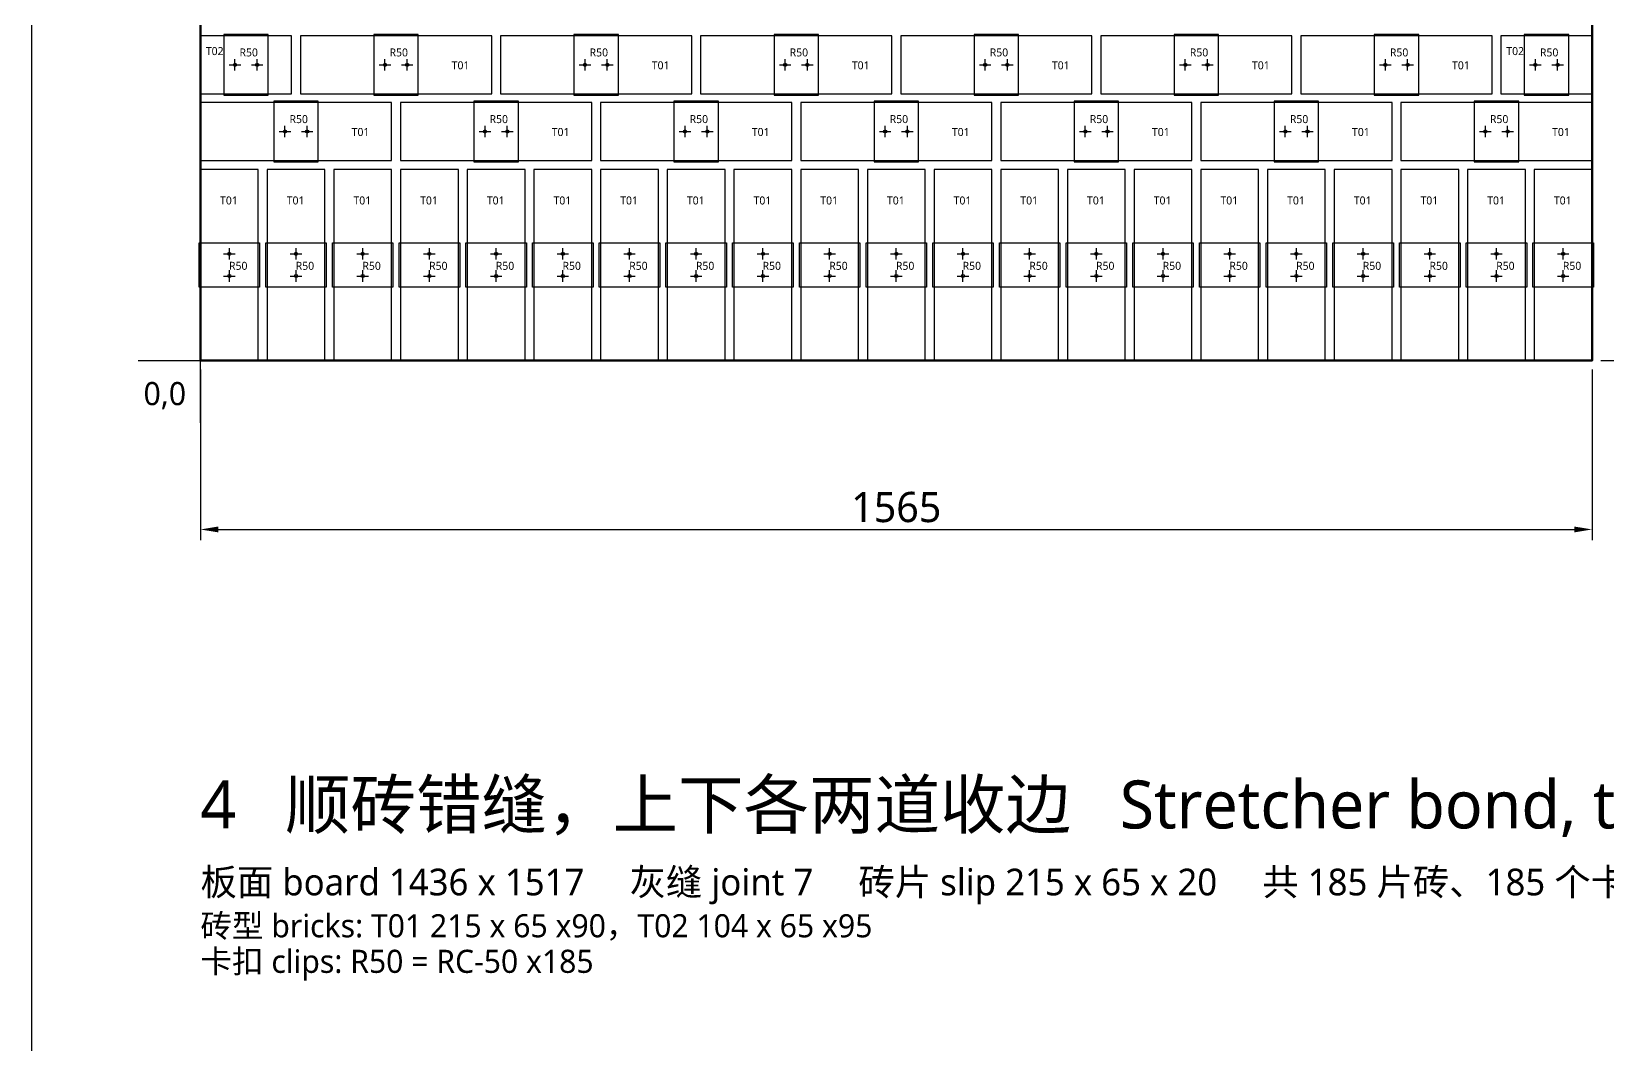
# Model space of a CAD drawing. Header units: millimetres. Extents: x -190 to 8130, y -7782 to 208.
# Drawn here: x -190 to 1582, y -3481 to -2342 of the extents above; entities that cross this region are included whole.
import ezdxf
from ezdxf.enums import TextEntityAlignment as Align

# ---------------------------------------------------------------- set-up
doc = ezdxf.new("R2010")
doc.units = ezdxf.units.MM
for name, color, linetype in [('BOARD', 7, 'Continuous'), ('BORDER', 7, 'Continuous'), ('DIM', 8, 'Continuous'), ('ORIGIN', 1, 'Continuous'), ('P1_CLIP', 4, 'Continuous'), ('P1_HOLE', 1, 'Continuous'), ('P1_SLIP', 7, 'Continuous'), ('P1_TXT_B', 7, 'Continuous'), ('P1_TXT_C', 4, 'Continuous'), ('TITLE', 7, 'Continuous')]:
    doc.layers.add(name, color=color, linetype=linetype)
doc.styles.add('CN', font='msyh.ttc')
doc.dimstyles.new('MM', dxfattribs={"dimtxt": 34, "dimasz": 20, "dimexe": 12, "dimexo": 10, "dimgap": 8, "dimtad": 1, "dimdec": 1, "dimdsep": 46, "dimtxsty": 'CN', "dimcen": 2.5, "dimazin": 3, "dimtfac": 1, "dimtmove": 0, "dimatfit": 3})

msp = doc.modelspace()

# ---------------------------------------------------------------- linework, layer by layer
at = {"layer": 'BOARD', "lineweight": 50}
msp.add_lwpolyline([(0, -2712), (1565, -2712), (1565, -1222), (0, -1222)], close=True, dxfattribs=at)
at = {"layer": 'BORDER'}
msp.add_lwpolyline([(-190, -7781.5), (8129.51, -7781.5), (8129.51, 207.69), (-190, 207.69)], close=True, dxfattribs=at)
at = {"layer": 'ORIGIN'}
for p, q in [((0, -2782), (0, -2622)), ((-70, -2712), (90, -2712))]:
    msp.add_line(p, q, dxfattribs=at)
at = {"layer": 'P1_CLIP'}
for points in [[(26.25, -2413.5), (76.25, -2413.5), (76.25, -2345.5), (26.25, -2345.5)], [(195, -2413.5), (245, -2413.5), (245, -2345.5), (195, -2345.5)], [(420, -2413.5), (470, -2413.5), (470, -2345.5), (420, -2345.5)], [(645, -2413.5), (695, -2413.5), (695, -2345.5), (645, -2345.5)], [(870, -2413.5), (920, -2413.5), (920, -2345.5), (870, -2345.5)], [(1095, -2413.5), (1145, -2413.5), (1145, -2345.5), (1095, -2345.5)], [(1320, -2413.5), (1370, -2413.5), (1370, -2345.5), (1320, -2345.5)], [(1488.75, -2413.5), (1538.75, -2413.5), (1538.75, -2345.5), (1488.75, -2345.5)], [(82.5, -2488.5), (132.5, -2488.5), (132.5, -2420.5), (82.5, -2420.5)], [(307.5, -2488.5), (357.5, -2488.5), (357.5, -2420.5), (307.5, -2420.5)], [(532.5, -2488.5), (582.5, -2488.5), (582.5, -2420.5), (532.5, -2420.5)], [(757.5, -2488.5), (807.5, -2488.5), (807.5, -2420.5), (757.5, -2420.5)], [(982.5, -2488.5), (1032.5, -2488.5), (1032.5, -2420.5), (982.5, -2420.5)], [(1207.5, -2488.5), (1257.5, -2488.5), (1257.5, -2420.5), (1207.5, -2420.5)], [(1432.5, -2488.5), (1482.5, -2488.5), (1482.5, -2420.5), (1432.5, -2420.5)], [(-1.5, -2629.5), (-1.5, -2579.5), (66.5, -2579.5), (66.5, -2629.5)], [(73.5, -2629.5), (73.5, -2579.5), (141.5, -2579.5), (141.5, -2629.5)], [(148.5, -2629.5), (148.5, -2579.5), (216.5, -2579.5), (216.5, -2629.5)], [(223.5, -2629.5), (223.5, -2579.5), (291.5, -2579.5), (291.5, -2629.5)], [(298.5, -2629.5), (298.5, -2579.5), (366.5, -2579.5), (366.5, -2629.5)], [(373.5, -2629.5), (373.5, -2579.5), (441.5, -2579.5), (441.5, -2629.5)], [(448.5, -2629.5), (448.5, -2579.5), (516.5, -2579.5), (516.5, -2629.5)], [(523.5, -2629.5), (523.5, -2579.5), (591.5, -2579.5), (591.5, -2629.5)], [(598.5, -2629.5), (598.5, -2579.5), (666.5, -2579.5), (666.5, -2629.5)], [(673.5, -2629.5), (673.5, -2579.5), (741.5, -2579.5), (741.5, -2629.5)], [(748.5, -2629.5), (748.5, -2579.5), (816.5, -2579.5), (816.5, -2629.5)], [(823.5, -2629.5), (823.5, -2579.5), (891.5, -2579.5), (891.5, -2629.5)], [(898.5, -2629.5), (898.5, -2579.5), (966.5, -2579.5), (966.5, -2629.5)], [(973.5, -2629.5), (973.5, -2579.5), (1041.5, -2579.5), (1041.5, -2629.5)], [(1048.5, -2629.5), (1048.5, -2579.5), (1116.5, -2579.5), (1116.5, -2629.5)], [(1123.5, -2629.5), (1123.5, -2579.5), (1191.5, -2579.5), (1191.5, -2629.5)], [(1198.5, -2629.5), (1198.5, -2579.5), (1266.5, -2579.5), (1266.5, -2629.5)], [(1273.5, -2629.5), (1273.5, -2579.5), (1341.5, -2579.5), (1341.5, -2629.5)], [(1348.5, -2629.5), (1348.5, -2579.5), (1416.5, -2579.5), (1416.5, -2629.5)], [(1423.5, -2629.5), (1423.5, -2579.5), (1491.5, -2579.5), (1491.5, -2629.5)], [(1498.5, -2629.5), (1498.5, -2579.5), (1566.5, -2579.5), (1566.5, -2629.5)]]:
    msp.add_lwpolyline(points, close=True, dxfattribs=at)
at = {"layer": 'P1_HOLE'}
for p, q in [((38.75, -2386), (38.75, -2373)), ((63.75, -2386), (63.75, -2373)), ((207.5, -2386), (207.5, -2373)), ((232.5, -2386), (232.5, -2373)), ((432.5, -2386), (432.5, -2373)), ((457.5, -2386), (457.5, -2373)), ((657.5, -2386), (657.5, -2373)), ((682.5, -2386), (682.5, -2373)), ((882.5, -2386), (882.5, -2373)), ((907.5, -2386), (907.5, -2373)), ((1107.5, -2386), (1107.5, -2373)), ((1132.5, -2386), (1132.5, -2373)), ((1332.5, -2386), (1332.5, -2373)), ((1357.5, -2386), (1357.5, -2373)), ((1501.25, -2386), (1501.25, -2373)), ((1526.25, -2386), (1526.25, -2373)), ((32.25, -2379.5), (45.25, -2379.5)), ((57.25, -2379.5), (70.25, -2379.5)), ((201, -2379.5), (214, -2379.5)), ((226, -2379.5), (239, -2379.5)), ((426, -2379.5), (439, -2379.5)), ((451, -2379.5), (464, -2379.5)), ((651, -2379.5), (664, -2379.5)), ((676, -2379.5), (689, -2379.5)), ((876, -2379.5), (889, -2379.5)), ((901, -2379.5), (914, -2379.5)), ((1101, -2379.5), (1114, -2379.5)), ((1126, -2379.5), (1139, -2379.5)), ((1326, -2379.5), (1339, -2379.5)), ((1351, -2379.5), (1364, -2379.5)), ((1494.75, -2379.5), (1507.75, -2379.5)), ((1519.75, -2379.5), (1532.75, -2379.5)), ((88.5, -2454.5), (101.5, -2454.5)), ((95, -2461), (95, -2448)), ((113.5, -2454.5), (126.5, -2454.5)), ((120, -2461), (120, -2448)), ((313.5, -2454.5), (326.5, -2454.5)), ((320, -2461), (320, -2448)), ((338.5, -2454.5), (351.5, -2454.5)), ((345, -2461), (345, -2448)), ((538.5, -2454.5), (551.5, -2454.5)), ((545, -2461), (545, -2448)), ((563.5, -2454.5), (576.5, -2454.5)), ((570, -2461), (570, -2448)), ((763.5, -2454.5), (776.5, -2454.5)), ((770, -2461), (770, -2448)), ((788.5, -2454.5), (801.5, -2454.5)), ((795, -2461), (795, -2448)), ((988.5, -2454.5), (1001.5, -2454.5)), ((995, -2461), (995, -2448)), ((1013.5, -2454.5), (1026.5, -2454.5)), ((1020, -2461), (1020, -2448)), ((1213.5, -2454.5), (1226.5, -2454.5)), ((1220, -2461), (1220, -2448)), ((1238.5, -2454.5), (1251.5, -2454.5)), ((1245, -2461), (1245, -2448)), ((1438.5, -2454.5), (1451.5, -2454.5)), ((1445, -2461), (1445, -2448)), ((1463.5, -2454.5), (1476.5, -2454.5)), ((1470, -2461), (1470, -2448)), ((32.5, -2598.5), (32.5, -2585.5)), ((107.5, -2598.5), (107.5, -2585.5)), ((182.5, -2598.5), (182.5, -2585.5)), ((257.5, -2598.5), (257.5, -2585.5)), ((332.5, -2598.5), (332.5, -2585.5)), ((407.5, -2598.5), (407.5, -2585.5)), ((482.5, -2598.5), (482.5, -2585.5)), ((557.5, -2598.5), (557.5, -2585.5)), ((632.5, -2598.5), (632.5, -2585.5)), ((707.5, -2598.5), (707.5, -2585.5)), ((782.5, -2598.5), (782.5, -2585.5)), ((857.5, -2598.5), (857.5, -2585.5)), ((932.5, -2598.5), (932.5, -2585.5)), ((1007.5, -2598.5), (1007.5, -2585.5)), ((1082.5, -2598.5), (1082.5, -2585.5)), ((1157.5, -2598.5), (1157.5, -2585.5)), ((1232.5, -2598.5), (1232.5, -2585.5)), ((1307.5, -2598.5), (1307.5, -2585.5)), ((1382.5, -2598.5), (1382.5, -2585.5)), ((1457.5, -2598.5), (1457.5, -2585.5)), ((1532.5, -2598.5), (1532.5, -2585.5)), ((26, -2592), (39, -2592)), ((101, -2592), (114, -2592)), ((176, -2592), (189, -2592)), ((251, -2592), (264, -2592)), ((326, -2592), (339, -2592)), ((401, -2592), (414, -2592)), ((476, -2592), (489, -2592)), ((551, -2592), (564, -2592)), ((626, -2592), (639, -2592)), ((701, -2592), (714, -2592)), ((776, -2592), (789, -2592)), ((851, -2592), (864, -2592)), ((926, -2592), (939, -2592)), ((1001, -2592), (1014, -2592)), ((1076, -2592), (1089, -2592)), ((1151, -2592), (1164, -2592)), ((1226, -2592), (1239, -2592)), ((1301, -2592), (1314, -2592)), ((1376, -2592), (1389, -2592)), ((1451, -2592), (1464, -2592)), ((1526, -2592), (1539, -2592)), ((26, -2617), (39, -2617)), ((32.5, -2623.5), (32.5, -2610.5)), ((101, -2617), (114, -2617)), ((107.5, -2623.5), (107.5, -2610.5)), ((176, -2617), (189, -2617)), ((182.5, -2623.5), (182.5, -2610.5)), ((251, -2617), (264, -2617)), ((257.5, -2623.5), (257.5, -2610.5)), ((326, -2617), (339, -2617)), ((332.5, -2623.5), (332.5, -2610.5)), ((401, -2617), (414, -2617)), ((407.5, -2623.5), (407.5, -2610.5)), ((476, -2617), (489, -2617)), ((482.5, -2623.5), (482.5, -2610.5)), ((551, -2617), (564, -2617)), ((557.5, -2623.5), (557.5, -2610.5)), ((626, -2617), (639, -2617)), ((632.5, -2623.5), (632.5, -2610.5)), ((701, -2617), (714, -2617)), ((707.5, -2623.5), (707.5, -2610.5)), ((776, -2617), (789, -2617)), ((782.5, -2623.5), (782.5, -2610.5)), ((851, -2617), (864, -2617)), ((857.5, -2623.5), (857.5, -2610.5)), ((926, -2617), (939, -2617)), ((932.5, -2623.5), (932.5, -2610.5)), ((1001, -2617), (1014, -2617)), ((1007.5, -2623.5), (1007.5, -2610.5)), ((1076, -2617), (1089, -2617)), ((1082.5, -2623.5), (1082.5, -2610.5)), ((1151, -2617), (1164, -2617)), ((1157.5, -2623.5), (1157.5, -2610.5)), ((1226, -2617), (1239, -2617)), ((1232.5, -2623.5), (1232.5, -2610.5)), ((1301, -2617), (1314, -2617)), ((1307.5, -2623.5), (1307.5, -2610.5)), ((1376, -2617), (1389, -2617)), ((1382.5, -2623.5), (1382.5, -2610.5)), ((1451, -2617), (1464, -2617)), ((1457.5, -2623.5), (1457.5, -2610.5)), ((1526, -2617), (1539, -2617)), ((1532.5, -2623.5), (1532.5, -2610.5))]:
    msp.add_line(p, q, dxfattribs=at)
for centre in [(38.75, -2379.5), (63.75, -2379.5), (207.5, -2379.5), (232.5, -2379.5), (432.5, -2379.5), (457.5, -2379.5), (657.5, -2379.5), (682.5, -2379.5), (882.5, -2379.5), (907.5, -2379.5), (1107.5, -2379.5), (1132.5, -2379.5), (1332.5, -2379.5), (1357.5, -2379.5), (1501.25, -2379.5), (1526.25, -2379.5), (95, -2454.5), (120, -2454.5), (320, -2454.5), (345, -2454.5), (545, -2454.5), (570, -2454.5), (770, -2454.5), (795, -2454.5), (995, -2454.5), (1020, -2454.5), (1220, -2454.5), (1245, -2454.5), (1445, -2454.5), (1470, -2454.5), (32.5, -2592), (107.5, -2592), (182.5, -2592), (257.5, -2592), (332.5, -2592), (407.5, -2592), (482.5, -2592), (557.5, -2592), (632.5, -2592), (707.5, -2592), (782.5, -2592), (857.5, -2592), (932.5, -2592), (1007.5, -2592), (1082.5, -2592), (1157.5, -2592), (1232.5, -2592), (1307.5, -2592), (1382.5, -2592), (1457.5, -2592), (1532.5, -2592), (32.5, -2617), (107.5, -2617), (182.5, -2617), (257.5, -2617), (332.5, -2617), (407.5, -2617), (482.5, -2617), (557.5, -2617), (632.5, -2617), (707.5, -2617), (782.5, -2617), (857.5, -2617), (932.5, -2617), (1007.5, -2617), (1082.5, -2617), (1157.5, -2617), (1232.5, -2617), (1307.5, -2617), (1382.5, -2617), (1457.5, -2617), (1532.5, -2617)]:
    msp.add_circle(centre, 1.75, dxfattribs=at)
at = {"layer": 'P1_SLIP'}
for points in [[(0, -2412), (102.5, -2412), (102.5, -2347), (0, -2347)], [(112.5, -2412), (327.5, -2412), (327.5, -2347), (112.5, -2347)], [(337.5, -2412), (552.5, -2412), (552.5, -2347), (337.5, -2347)], [(562.5, -2412), (777.5, -2412), (777.5, -2347), (562.5, -2347)], [(787.5, -2412), (1002.5, -2412), (1002.5, -2347), (787.5, -2347)], [(1012.5, -2412), (1227.5, -2412), (1227.5, -2347), (1012.5, -2347)], [(1237.5, -2412), (1452.5, -2412), (1452.5, -2347), (1237.5, -2347)], [(1462.5, -2412), (1565, -2412), (1565, -2347), (1462.5, -2347)], [(0, -2487), (215, -2487), (215, -2422), (0, -2422)], [(225, -2487), (440, -2487), (440, -2422), (225, -2422)], [(450, -2487), (665, -2487), (665, -2422), (450, -2422)], [(675, -2487), (890, -2487), (890, -2422), (675, -2422)], [(900, -2487), (1115, -2487), (1115, -2422), (900, -2422)], [(1125, -2487), (1340, -2487), (1340, -2422), (1125, -2422)], [(1350, -2487), (1565, -2487), (1565, -2422), (1350, -2422)], [(0, -2712), (65, -2712), (65, -2497), (0, -2497)], [(75, -2712), (140, -2712), (140, -2497), (75, -2497)], [(150, -2712), (215, -2712), (215, -2497), (150, -2497)], [(225, -2712), (290, -2712), (290, -2497), (225, -2497)], [(300, -2712), (365, -2712), (365, -2497), (300, -2497)], [(375, -2712), (440, -2712), (440, -2497), (375, -2497)], [(450, -2712), (515, -2712), (515, -2497), (450, -2497)], [(525, -2712), (590, -2712), (590, -2497), (525, -2497)], [(600, -2712), (665, -2712), (665, -2497), (600, -2497)], [(675, -2712), (740, -2712), (740, -2497), (675, -2497)], [(750, -2712), (815, -2712), (815, -2497), (750, -2497)], [(825, -2712), (890, -2712), (890, -2497), (825, -2497)], [(900, -2712), (965, -2712), (965, -2497), (900, -2497)], [(975, -2712), (1040, -2712), (1040, -2497), (975, -2497)], [(1050, -2712), (1115, -2712), (1115, -2497), (1050, -2497)], [(1125, -2712), (1190, -2712), (1190, -2497), (1125, -2497)], [(1200, -2712), (1265, -2712), (1265, -2497), (1200, -2497)], [(1275, -2712), (1340, -2712), (1340, -2497), (1275, -2497)], [(1350, -2712), (1415, -2712), (1415, -2497), (1350, -2497)], [(1425, -2712), (1490, -2712), (1490, -2497), (1425, -2497)], [(1500, -2712), (1565, -2712), (1565, -2497), (1500, -2497)]]:
    msp.add_lwpolyline(points, close=True, dxfattribs=at)

# ---------------------------------------------------------------- texts
at = {"layer": 'ORIGIN', "style": 'CN'}
msp.add_text('0,0', height=26, dxfattribs=at).set_placement((-64, -2770), align=Align.BOTTOM_LEFT)
at = {"layer": 'P1_TXT_B', "style": 'CN'}
for s, p in [('T02', (16, -2364)), ('T02', (1478.5, -2364)), ('T01', (292.5, -2380)), ('T01', (517.5, -2380)), ('T01', (742.5, -2380)), ('T01', (967.5, -2380)), ('T01', (1192.5, -2380)), ('T01', (1417.5, -2380)), ('T01', (180, -2455)), ('T01', (405, -2455)), ('T01', (630, -2455)), ('T01', (855, -2455)), ('T01', (1080, -2455)), ('T01', (1305, -2455)), ('T01', (1530, -2455)), ('T01', (32, -2532)), ('T01', (107, -2532)), ('T01', (182, -2532)), ('T01', (257, -2532)), ('T01', (332, -2532)), ('T01', (407, -2532)), ('T01', (482, -2532)), ('T01', (557, -2532)), ('T01', (632, -2532)), ('T01', (707, -2532)), ('T01', (782, -2532)), ('T01', (857, -2532)), ('T01', (932, -2532)), ('T01', (1007, -2532)), ('T01', (1082, -2532)), ('T01', (1157, -2532)), ('T01', (1232, -2532)), ('T01', (1307, -2532)), ('T01', (1382, -2532)), ('T01', (1457, -2532)), ('T01', (1532, -2532))]:
    msp.add_text(s, height=9, dxfattribs=at).set_placement(p, align=Align.MIDDLE_CENTER)
at = {"layer": 'P1_TXT_C', "style": 'CN'}
for p in [(54.25, -2365.5), (223, -2365.5), (448, -2365.5), (673, -2365.5), (898, -2365.5), (1123, -2365.5), (1348, -2365.5), (1516.75, -2365.5), (110.5, -2440.5), (335.5, -2440.5), (560.5, -2440.5), (785.5, -2440.5), (1010.5, -2440.5), (1235.5, -2440.5), (1460.5, -2440.5), (42.5, -2605.5), (117.5, -2605.5), (192.5, -2605.5), (267.5, -2605.5), (342.5, -2605.5), (417.5, -2605.5), (492.5, -2605.5), (567.5, -2605.5), (642.5, -2605.5), (717.5, -2605.5), (792.5, -2605.5), (867.5, -2605.5), (942.5, -2605.5), (1017.5, -2605.5), (1092.5, -2605.5), (1167.5, -2605.5), (1242.5, -2605.5), (1317.5, -2605.5), (1392.5, -2605.5), (1467.5, -2605.5), (1542.5, -2605.5)]:
    msp.add_text('R50', height=9, dxfattribs=at).set_placement(p, align=Align.MIDDLE_CENTER)
at = {"layer": 'TITLE', "style": 'CN'}
for s, height, p in [('4   顺砖错缝，上下各两道收边   Stretcher bond, two border courses top and bottom', 54, (0, -3254.5)), ('板面 board 1436 x 1517     灰缝 joint 7     砖片 slip 215 x 65 x 20     共 185 片砖、185 个卡扣', 30, (0, -3322.5)), ('砖型 bricks: T01 215 x 65 x90，T02 104 x 65 x95', 26, (0, -3368.5)), ('卡扣 clips: R50 = RC-50 x185', 26, (0, -3408.5))]:
    msp.add_text(s, height=height, dxfattribs=at).set_placement(p, align=Align.BOTTOM_LEFT)

# ---------------------------------------------------------------- dimensions: what is measured, and where the dimension line sits
at = {"layer": 'DIM'}
msp.add_linear_dim(base=(1755, -2712), p1=(1565, -2712), p2=(1565, -1222), angle=90, dimstyle='MM', dxfattribs=at).render()
msp.add_linear_dim(base=(0, -2902), p1=(0, -2712), p2=(1565, -2712), dimstyle='MM', dxfattribs=at).render()

doc.saveas('drawing.dxf')
